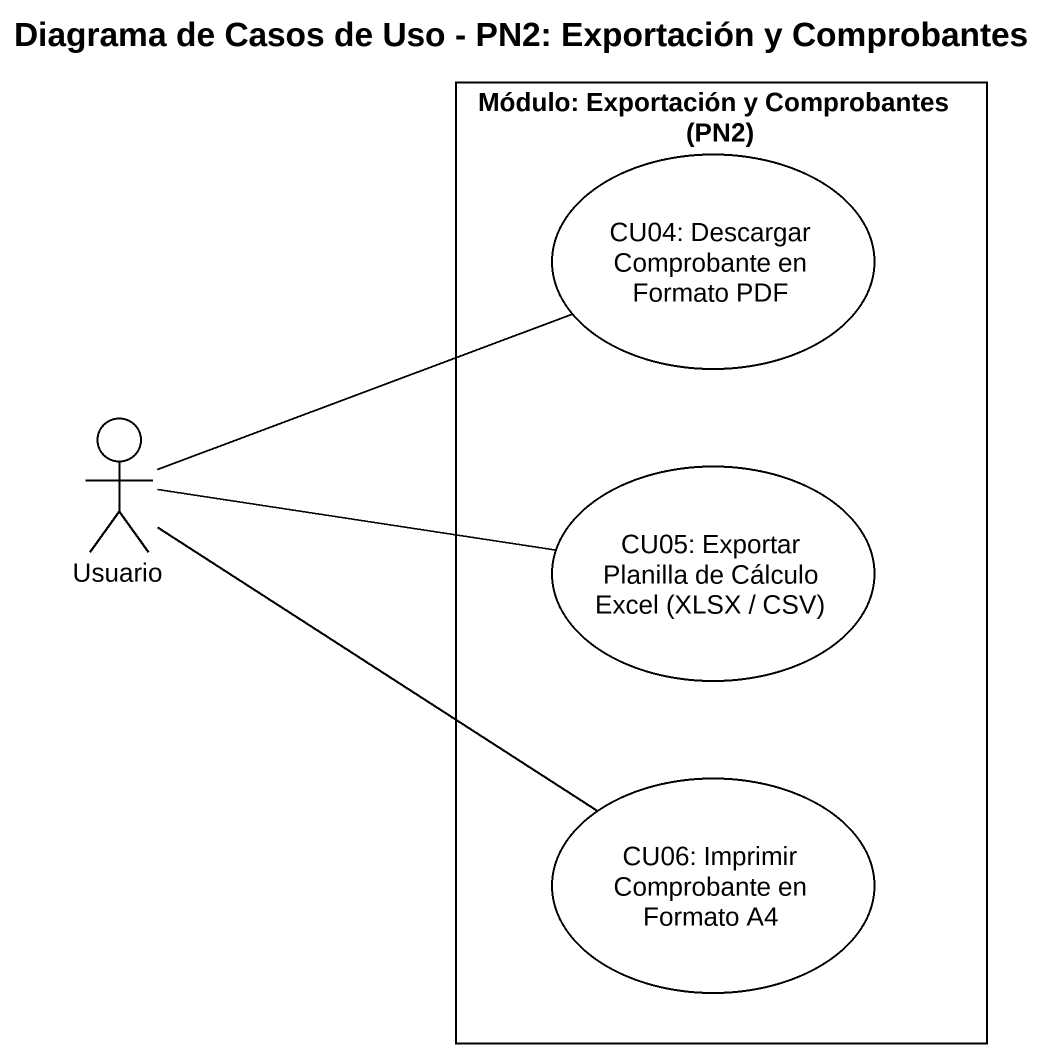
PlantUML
@startuml
title Diagrama de Casos de Uso - PN2: Exportación y Comprobantes
rectangle "Módulo: Exportación y Comprobantes (PN2)" as Módulo_Exportación_y {
  usecase "CU04: Descargar Comprobante en Formato PDF" as CU04_Descargar_Comprobante
  usecase "CU05: Exportar Planilla de Cálculo Excel (XLSX / CSV)" as CU05_Exportar_Planilla_de
  usecase "CU06: Imprimir Comprobante en Formato A4" as CU06_Imprimir_Comprobante
}
actor Usuario
Usuario -right- CU04_Descargar_Comprobante
Usuario -right- CU05_Exportar_Planilla_de
Usuario -right- CU06_Imprimir_Comprobante
@enduml
